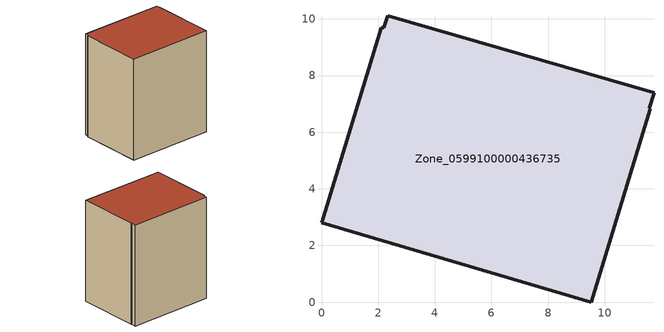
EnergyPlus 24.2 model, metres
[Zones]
Zone_0599100000436735
 floor ground (C_G): 11.61,6.83 9.52,0 0,2.8 2.12,9.68 2.21,9.68 2.33,10.11 11.74,7.4 11.56,6.85 z0
 wall outside (C_F): 9.52,0 11.61,6.83 11.56,6.85 11.74,7.4 2.33,10.11 2.21,9.68 2.12,9.68 0,2.8 9.52,0 z0:11.49
 roof outside (C_R): 11.56,6.85 11.74,7.4 2.33,10.11 2.21,9.68 2.12,9.68 0,2.8 9.52,0 11.61,6.83 z11.49
[BUILDING]
Pand.0599100000436735: North Axis=0; Terrain=City; Loads Convergence Tolerance Value=0.04; Temperature Convergence Tolerance Value=0.4; Solar Distribution=FullExterior; Maximum Number of Warmup Days=25; Minimum Number of Warmup Days=1
[Site:Location]
Rotterdam.The.Hague.AP_ZH_NLD Design_Conditions: Latitude=51.96; Longitude=4.45; Time Zone=1; Elevation=-4.5
[SITE:GROUNDTEMPERATURE:BUILDINGSURFACE]
18, 18, 18, 18, 18, 18, 18, 18, 18, 18, 18, 18
[MATERIAL] Thermal Absorptance=0.9; Solar Absorptance=0.7; Visible Absorptance=0.7
Name | Roughness | Thickness | Conductivity | Density | Specific Heat
G.TI.2006-2014 | MediumSmooth | 0.15 | 0.06 | 540 | 1210
F.TI.2006-2014 | Rough | 0.3 | 0.12 | 1920 | 840
R.TI.2006-2014 | MediumRough | 0.2 | 0.08 | 1500 | 1000
[CONSTRUCTION]
C_G: G.TI.2006-2014
C_F: F.TI.2006-2014
C_R: R.TI.2006-2014
[ZONE]
Zone_0599100000436735: Type=1; Multiplier=1; Ceiling Height=Autocalculate; Volume=Autocalculate; Floor Area=autocalculate; Part of Total Floor Area=Yes
[ZONEINFILTRATION:DESIGNFLOWRATE]
Infil_Zone_0599100000436735: Zone or ZoneList or Space or SpaceList=Zone_0599100000436735; Schedule=AlwaysOn; Design Flow Rate Calculation Method=Flow/Area; Flow Rate per Floor Area=0.0015; Constant Term Coefficient=1; Temperature Term Coefficient=0; Velocity Term Coefficient=0; Velocity Squared Term Coefficient=0
[HVACTEMPLATE:ZONE:IDEALLOADSAIRSYSTEM]
Zone_0599100000436735: Maximum Heating Supply Air Temperature=50; Minimum Cooling Supply Air Temperature=13; Maximum Heating Supply Air Humidity Ratio=0.0156; Minimum Cooling Supply Air Humidity Ratio=0.0077; Heating Limit=NoLimit; Cooling Limit=NoLimit; Dehumidification Control Type=ConstantSensibleHeatRatio; Cooling Sensible Heat Ratio=0.7; Dehumidification Setpoint=60; Humidification Control Type=None; Humidification Setpoint=30; Outdoor Air Method=None; Outdoor Air Flow Rate per Person=0.00944; Outdoor Air Flow Rate per Zone Floor Area=0; Outdoor Air Flow Rate per Zone=0; Demand Controlled Ventilation Type=None; Outdoor Air Economizer Type=NoEconomizer; Heat Recovery Type=None; Sensible Heat Recovery Effectiveness=0.7; Latent Heat Recovery Effectiveness=0.65
[ZONECONTROL:THERMOSTAT]
ThermostatControl_Zone_0599100000436735: Zone or ZoneList=Zone_0599100000436735; Control Type Schedule=DualSetpointControlType; Control 1=Thermostat_Zone_0599100000436735; Temperature Difference Between Cutout And Setpoint=0
[THERMOSTATSETPOINT:DUALSETPOINT]
Thermostat_Zone_0599100000436735: Heating Setpoint Temperature Schedule=HeatingSetpoint_Zone_0599100000436735; Cooling Setpoint Temperature Schedule=CoolingSetpoint_Zone_0599100000436735
[SCHEDULE:COMPACT]
HeatingSetpoint_Zone_0599100000436735: Through: 12/31, For: AllDays, Until: 24:00, 21
CoolingSetpoint_Zone_0599100000436735: Through: 12/31, For: AllDays, Until: 24:00, 24
DualSetpointControlType: Through: 12/31, For: AllDays, Until: 24:00, 4
AlwaysOn: Through: 12/31, For: AllDays, Until: 24:00, 1
